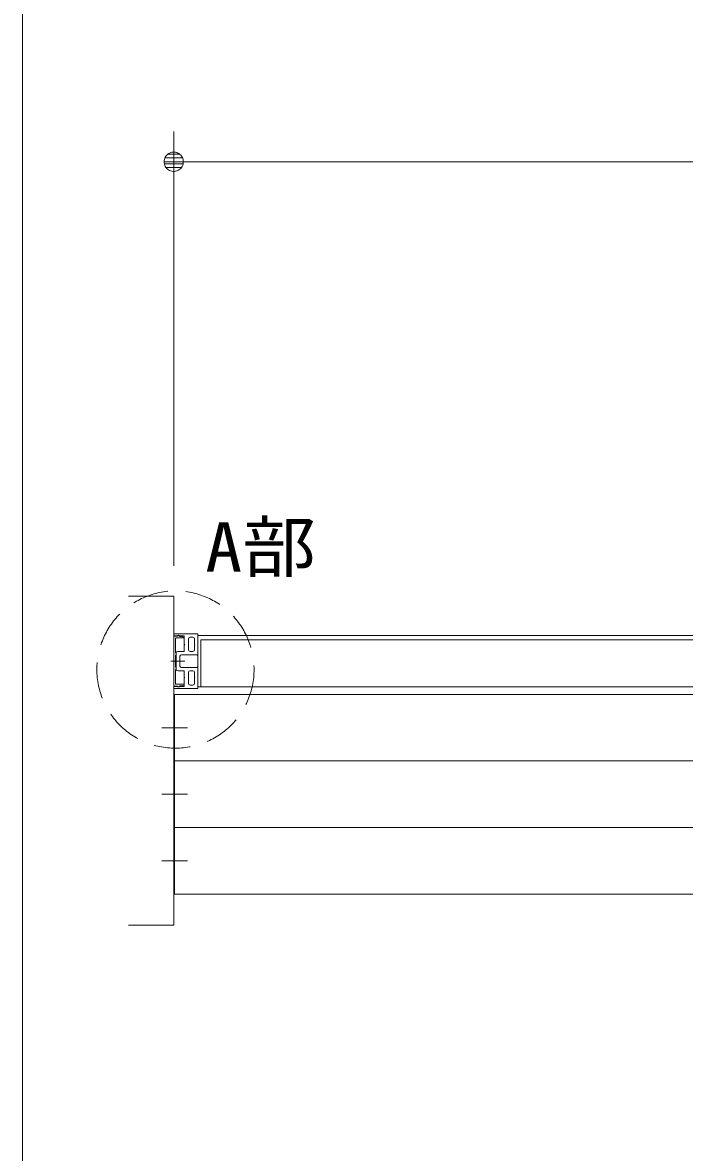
# Model space of a CAD drawing. Units: millimetres, scale not verified. Extents: x -6062 to 6062, y -3045 to 3045.
# Drawn here: x -5788 to -5350, y 895 to 1642 of the extents above; entities that cross this region are included whole.
import ezdxf
from ezdxf.enums import TextEntityAlignment as Align

# ---------------------------------------------------------------- set-up
doc = ezdxf.new("R2010")
doc.units = ezdxf.units.MM
doc.header["$LTSCALE"] = 20
doc.linetypes.add('DASHED1', pattern=[1.8, 1.2, -0.6])
for name, color, linetype, lineweight in [('0-0_2寸法-1', 7, 'Continuous', 9), ('0-1_0', 7, 'Continuous', 9), ('0-2_2寸法-3', 7, 'Continuous', 9), ('0-4_1図面枠', 7, 'Continuous', 9), ('0-5_3一般', 7, 'Continuous', 9)]:
    doc.layers.add(name, color=color, linetype=linetype, lineweight=lineweight)
doc.styles.add('ＭＳ ゴシック', font='')
doc.styles.get('ＭＳ ゴシック').set_extended_font_data('MS Gothic')

# ---------------------------------------------------------------- blocks, each defined once
blk = doc.blocks.new('グループ-14')
at = {"layer": '0-4_1図面枠'}
blk.add_lwpolyline([(-80000, 55400), (80000, 55400), (80000, -55400), (-80000, -55400)], close=True, dxfattribs=at)
blk = doc.blocks.new('図面枠')
at = {"layer": '0-4_1図面枠'}
blk.add_blockref('グループ-14', (0, 0), dxfattribs=at)
blk = doc.blocks.new('_Dot')
at = {"layer": '0-1_0'}
for p, q in [((-10, 0), (-20, 0)), ((9.78, 2), (-9.78, 2)), ((7.99, 6), (-7.99, 6)), ((9.16, -3.98), (-9.16, -3.98)), ((6, -7.98), (-6, -7.98))]:
    blk.add_line(p, q, dxfattribs=at)
for points in [[(10, 0), (9.92, 1.25), (9.69, 2.49), (9.3, 3.68), (8.76, 4.82), (8.09, 5.88), (7.29, 6.85), (6.37, 7.71), (5.36, 8.44), (4.26, 9.05), (3.09, 9.51), (1.87, 9.82), (0.63, 9.98), (-0.63, 9.98), (-1.87, 9.82), (-3.09, 9.51), (-4.26, 9.05), (-5.36, 8.44), (-6.37, 7.71), (-7.29, 6.85), (-8.09, 5.88), (-8.76, 4.82), (-9.3, 3.68), (-9.69, 2.49), (-9.92, 1.25), (-10, 0), (0, 0)], [(-10, 0), (-9.92, -1.25), (-9.69, -2.49), (-9.3, -3.68), (-8.76, -4.82), (-8.09, -5.88), (-7.29, -6.85), (-6.37, -7.71), (-5.36, -8.44), (-4.26, -9.05), (-3.09, -9.51), (-1.87, -9.82), (-0.63, -9.98), (0.63, -9.98), (1.87, -9.82), (3.09, -9.51), (4.26, -9.05), (5.36, -8.44), (6.37, -7.71), (7.29, -6.85), (8.09, -5.88), (8.76, -4.82), (9.3, -3.68), (9.69, -2.49), (9.92, -1.25), (10, 0), (0, 0)]]:
    blk.add_lwpolyline(points, close=True, dxfattribs=at)
blk = doc.blocks.new('グループ-16')
at = {"layer": '0-5_3一般'}
for p, q in [((-78000, 24730.9), (-78000, 24750.9)), ((-77951, 24730.9), (-78000, 24730.9)), ((-77684, 24756.9), (-77994, 24756.9)), ((-77976, 24506.9), (-77976, 24696.9)), ((-77970, 24702.9), (-77868, 24702.9)), ((-77866, 24730.9), (-77923.4, 24730.9)), ((-77866.8, 24715.8), (-77900.1, 24722.5)), ((-77862, 24708.9), (-77862, 24710)), ((-77860, 24724.9), (-77860, 24619.9)), ((-77804, 24692.9), (-77804, 24545.9)), ((-77784, 24712.9), (-77746, 24712.9)), ((-77726, 24692.9), (-77726, 24619.9)), ((-77682, 24480.9), (-77682, 24748.9)), ((-77680, 24752.3), (-77680, 24752.9)), ((-77968, 24505.9), (-77968, 24287.9)), ((-77948, 24525.9), (-77866, 24525.9)), ((-77854, 24613.9), (-77860, 24619.9)), ((-77860, 24607.9), (-77854, 24613.9)), ((-77860, 24607.9), (-77860, 24531.9)), ((-77784, 24525.9), (-77746, 24525.9)), ((-77720, 24613.9), (-77726, 24619.9)), ((-77726, 24607.9), (-77720, 24613.9)), ((-77726, 24607.9), (-77726, 24545.9)), ((-77920.4, 24396.9), (-78040.4, 24396.9)), ((-77854, 24396.9), (-78009.5, 24396.9)), ((-77976, 24316.9), (-77976, 24476.9)), ((-77918, 24461.9), (-77918, 24331.9)), ((-77688, 24476.9), (-77686, 24476.9)), ((-77976, 24096.9), (-77976, 24286.9)), ((-77948, 24267.9), (-77866, 24267.9)), ((-77898, 24311.9), (-77692, 24311.9)), ((-77860, 24185.9), (-77860, 24261.9)), ((-77804, 24100.9), (-77804, 24247.9)), ((-77784, 24267.9), (-77746, 24267.9)), ((-77726, 24185.9), (-77726, 24247.9)), ((-77692, 24311.9), (-77692, 24312.9)), ((-77688, 24316.9), (-77686, 24316.9)), ((-77682, 24312.9), (-77682, 24044.9)), ((-77951, 24062.9), (-78000, 24062.9)), ((-78000, 24062.9), (-78000, 24042.9)), ((-77868, 24090.9), (-77970, 24090.9)), ((-77866, 24062.9), (-77923.4, 24062.9)), ((-77900.1, 24071.3), (-77866.8, 24077.9)), ((-77862, 24083.8), (-77862, 24084.9)), ((-77854, 24179.9), (-77860, 24185.9)), ((-77860, 24173.9), (-77854, 24179.9)), ((-77860, 24068.9), (-77860, 24173.9)), ((-77784, 24080.9), (-77746, 24080.9)), ((-77720, 24179.9), (-77726, 24185.9)), ((-77726, 24173.9), (-77720, 24179.9)), ((-77726, 24100.9), (-77726, 24173.9)), ((-77684, 24036.9), (-77994, 24036.9)), ((-77680, 24041.4), (-77680, 24040.9)), ((-77817.8, 23516.9), (-78157.8, 23516.9)), ((-77990, 23076.9), (17030, 23076.9)), ((-77990, 22196.9), (-77990, 23076.9)), ((-77990, 23076.9), (17030, 23076.9)), ((-77817.8, 22636.9), (-78157.8, 22636.9)), ((-77990, 22196.9), (17030, 22196.9)), ((-77817.8, 21756.9), (-78157.8, 21756.9)), ((-77990, 21316.9), (17030, 21316.9))]:
    blk.add_line(p, q, dxfattribs=at)
for points in [[(-77950, 24726.9), (-78000, 24726.9), (-78000, 24066.9), (-77950, 24066.9)], [(-77904, 24722.9), (-77913.1, 24722.9), (-77935, 24735.5)], [(-77976, 24476.9), (-77970, 24476.9), (-77970, 24506.9), (-77976, 24506.9)], [(-77898, 24481.9), (-77692, 24481.9), (-77692, 24480.9)], [(-77976, 24286.9), (-77970, 24286.9), (-77970, 24316.9), (-77976, 24316.9)], [(-77935, 24058.2), (-77913.1, 24070.9), (-77904, 24070.9)], [(-77990, 23076.9), (-77990, 23956.9), (17030, 23956.9), (17030, 23076.9)], [(-77990, 21316.9), (-77990, 22196.9), (17030, 22196.9), (17030, 21316.9)]]:
    blk.add_lwpolyline(points, dxfattribs=at)
for points in [[(-54318, 24056.9), (-77682, 24056.9), (-77682, 24736.9), (-54318, 24736.9)], [(-77640, 24056.9), (-54340, 24056.9), (-54340, 24676.9), (-77640, 24676.9)]]:
    blk.add_lwpolyline(points, close=True, dxfattribs=at)
for centre, radius, start, end in [((-77994, 24750.9), 6, 90, 180), ((-77970, 24696.9), 6, 90, 180), ((-77951, 24734.9), 4, 270, 326.25101), ((-77940, 24726.9), 10, 60, 180), ((-77936, 24724.9), 14, 25.37693, 146.25101), ((-77904, 24702.9), 20, 78.69007, 90), ((-77868, 24708.9), 6, 270, 0), ((-77868, 24710), 6, 0, 78.69007), ((-77866, 24724.9), 6, 0, 90), ((-77784, 24692.9), 20, 90, 180), ((-77746, 24692.9), 20, 0, 90), ((-77684, 24752.9), 4, 0, 90), ((-77684, 24752.3), 4, 300, 0), ((-77948, 24505.9), 20, 90, 180), ((-77866, 24531.9), 6, 270, 0), ((-77784, 24545.9), 20, 180, 270), ((-77746, 24545.9), 20, 270, 0), ((-77898, 24461.9), 20, 90, 180), ((-77688, 24480.9), 4, 180, 270), ((-77686, 24480.9), 4, 270, 0), ((-77948, 24287.9), 20, 180, 270), ((-77898, 24331.9), 20, 180, 270), ((-77866, 24261.9), 6, 0, 90), ((-77784, 24247.9), 20, 90, 180), ((-77746, 24247.9), 20, 0, 90), ((-77688, 24312.9), 4, 90, 180), ((-77686, 24312.9), 4, 0, 90), ((-77970, 24096.9), 6, 180, 270), ((-77951, 24058.9), 4, 33.74899, 90), ((-77940, 24066.9), 10, 180, 300), ((-77936, 24068.9), 14, 213.74899, 334.62307), ((-77904, 24090.9), 20, 270, 281.30993), ((-77868, 24084.9), 6, 0, 90), ((-77868, 24083.8), 6, 281.30993, 0), ((-77866, 24068.9), 6, 270, 0), ((-77784, 24100.9), 20, 180, 270), ((-77746, 24100.9), 20, 270, 0), ((-77994, 24042.9), 6, 180, 270), ((-77684, 24040.9), 4, 270, 0), ((-77684, 24041.4), 4, 0, 60)]:
    blk.add_arc(centre, radius, start, end, dxfattribs=at)
blk = doc.blocks.new('グループ-17')
at = {"layer": '0-5_3一般'}
blk.add_blockref('グループ-16', (0, 0), dxfattribs=at)

msp = doc.modelspace()

# ---------------------------------------------------------------- linework, layer by layer
at = {"layer": '0-0_2寸法-1'}
for p, q in [((-5687.5, 1282.84), (-5687.5, 1570)), ((-5674.79, 1550), (-941.21, 1550))]:
    msp.add_line(p, q, dxfattribs=at)
at = {"layer": '0-5_3一般'}
msp.add_lwpolyline([(-5717.5, 1045.34), (-5687.5, 1045.34), (-5687.5, 1262.84), (-5717.5, 1262.84)], dxfattribs=at)
at = {"layer": '0-5_3一般', "linetype": 'DASHED1'}
msp.add_circle((-5686.34, 1214.28), 52, dxfattribs=at)

# ---------------------------------------------------------------- block references
at = {"layer": '0-0_2寸法-1', "xscale": 0.6356201, "yscale": 0.6356201, "rotation": 180}
msp.add_blockref('_Dot', (-5687.5, 1550), dxfattribs=at)
at = {"layer": '0-4_1図面枠', "xscale": 0.05, "yscale": 0.05}
msp.add_blockref('図面枠', (-1787.5, 0), dxfattribs=at)
at = {"layer": '0-5_3一般', "xscale": 0.05, "yscale": 0.05}
msp.add_blockref('グループ-17', (-1787.5, 0), dxfattribs=at)

# ---------------------------------------------------------------- texts
at = {"layer": '0-2_2寸法-3', "style": 'ＭＳ ゴシック', "width": 1.1}
msp.add_text('A部', height=32.55, dxfattribs=at).set_placement((-5666.61, 1269.27), align=Align.BOTTOM_LEFT)

doc.saveas('drawing.dxf')
